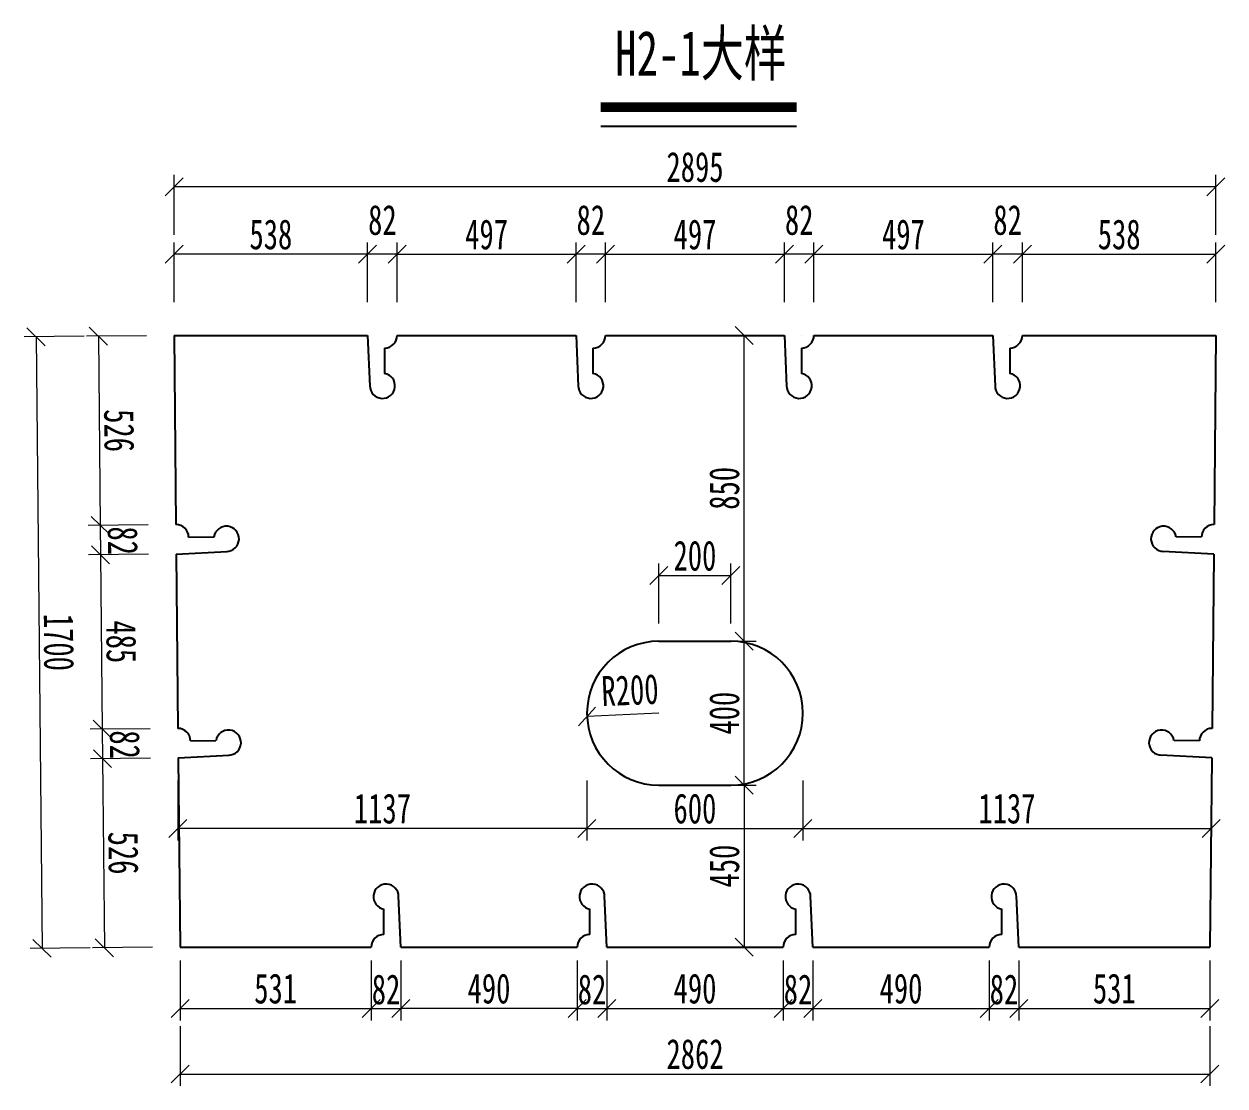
# Model space of a CAD drawing. Header units: millimetres. Extents: x -358959 to 47, y -122282 to 697692.
# Drawn here: x -203053 to -199716, y -23003 to -20052 of the extents above; entities that cross this region are included whole.
import ezdxf
from ezdxf.enums import TextEntityAlignment as Align

# ---------------------------------------------------------------- set-up
doc = ezdxf.new("R2010")
doc.units = ezdxf.units.MM
doc.header["$LTSCALE"] = 2
doc.header["$PDMODE"] = 34
doc.layers.get('Defpoints').update_dxf_attribs({"color": 8, "lineweight": 9})
for name, color, linetype, lineweight in [('标注', 4, 'Continuous', 13), ('标注线及字体', 2, 'Continuous', 15), ('钢板粗线', 1, 'Continuous', 25)]:
    doc.layers.add(name, color=color, linetype=linetype, lineweight=lineweight)
doc.styles.add('111', font='仿宋_GB2312.ttf', dxfattribs={"width": 0.7})
doc.dimstyles.new('200', dxfattribs={"dimscale": 0, "dimtxt": 2.5, "dimasz": 1.5, "dimexe": 1, "dimexo": 1, "dimgap": 0.4, "dimtad": 1, "dimdec": 0, "dimdsep": 46, "dimtxsty": '111', "dimblk": 'OBLIQUE', "dimcen": 0, "dimclrd": 256, "dimclre": 256, "dimclrt": 256, "dimadec": 4, "dimazin": 0, "dimtfac": 1, "dimtdec": 0, "dimtmove": 2, "dimatfit": 3, "dimfxl": 4, "dimfxlon": 1, "dimtolj": 1, "dimlwd": -1, "dimlwe": -1, "dimarcsym": 0})

# ---------------------------------------------------------------- blocks, each defined once
blk = doc.blocks.new('_Oblique')
at = {"color": 0, "linetype": 'ByBlock', "lineweight": -2}
blk.add_line((-0.5, -0.5), (0.5, 0.5), dxfattribs=at)
blk = doc.blocks.new('*D3967')
at = {"layer": 'Defpoints', "color": 0, "ltscale": 5, "transparency": 16777216}
for p in [(-202636.6, -20691.7), (-202636.6, -20917.1), (-202098.6, -20917.1)]:
    blk.add_point(p, dxfattribs=at)
at = {"layer": '标注', "ltscale": 5, "transparency": 16777216}
for p, q in [((-202636.6, -20825), (-202636.6, -20658.4)), ((-202098.6, -20825), (-202098.6, -20658.4)), ((-202098.6, -20691.7), (-202636.6, -20691.7))]:
    blk.add_line(p, q, dxfattribs=at)
at = {"layer": '标注', "ltscale": 5, "transparency": 16777216, "xscale": 50, "yscale": 50, "zscale": 50, "rotation": 180}
blk.add_blockref('_Oblique', (-202636.6, -20691.7), dxfattribs=at)
at = {"layer": '标注', "ltscale": 5, "transparency": 16777216, "xscale": 50, "yscale": 50, "zscale": 50}
blk.add_blockref('_Oblique', (-202098.6, -20691.7), dxfattribs=at)
at = {"layer": '标注', "ltscale": 5, "transparency": 16777216, "insert": (-202367.6, -20636.7), "char_height": 83.33, "attachment_point": 5, "style": '111'}
blk.add_mtext('\\A1;538', dxfattribs=at)
blk = doc.blocks.new('*D3968')
at = {"layer": 'Defpoints', "color": 0, "ltscale": 5, "transparency": 16777216}
for p in [(-201519.5, -20691.7), (-202016.6, -20917.1), (-201519.5, -20917.1)]:
    blk.add_point(p, dxfattribs=at)
at = {"layer": '标注', "ltscale": 5, "transparency": 16777216}
for p, q in [((-202016.6, -20825), (-202016.6, -20658.4)), ((-201519.5, -20825), (-201519.5, -20658.4)), ((-202016.6, -20691.7), (-201519.5, -20691.7))]:
    blk.add_line(p, q, dxfattribs=at)
at = {"layer": '标注', "ltscale": 5, "transparency": 16777216, "xscale": 50, "yscale": 50, "zscale": 50, "rotation": 180}
blk.add_blockref('_Oblique', (-202016.6, -20691.7), dxfattribs=at)
at = {"layer": '标注', "ltscale": 5, "transparency": 16777216, "xscale": 50, "yscale": 50, "zscale": 50}
blk.add_blockref('_Oblique', (-201519.5, -20691.7), dxfattribs=at)
at = {"layer": '标注', "ltscale": 5, "transparency": 16777216, "insert": (-201768.1, -20636.7), "char_height": 83.33, "attachment_point": 5, "style": '111'}
blk.add_mtext('\\A1;497', dxfattribs=at)
blk = doc.blocks.new('*D3969')
at = {"layer": 'Defpoints', "color": 0, "ltscale": 5, "transparency": 16777216}
for p in [(-200940.5, -20691.7), (-201437.5, -20917.1), (-200940.5, -20917.1)]:
    blk.add_point(p, dxfattribs=at)
at = {"layer": '标注', "ltscale": 5, "transparency": 16777216}
for p, q in [((-201437.5, -20825), (-201437.5, -20658.4)), ((-200940.5, -20825), (-200940.5, -20658.4)), ((-201437.5, -20691.7), (-200940.5, -20691.7))]:
    blk.add_line(p, q, dxfattribs=at)
at = {"layer": '标注', "ltscale": 5, "transparency": 16777216, "xscale": 50, "yscale": 50, "zscale": 50, "rotation": 180}
blk.add_blockref('_Oblique', (-201437.5, -20691.7), dxfattribs=at)
at = {"layer": '标注', "ltscale": 5, "transparency": 16777216, "xscale": 50, "yscale": 50, "zscale": 50}
blk.add_blockref('_Oblique', (-200940.5, -20691.7), dxfattribs=at)
at = {"layer": '标注', "ltscale": 5, "transparency": 16777216, "insert": (-201189, -20636.7), "char_height": 83.33, "attachment_point": 5, "style": '111'}
blk.add_mtext('\\A1;497', dxfattribs=at)
blk = doc.blocks.new('*D3970')
at = {"layer": 'Defpoints', "color": 0, "ltscale": 5, "transparency": 16777216}
for p in [(-200361.5, -20691.7), (-200858.5, -20917.1), (-200361.5, -20917.1)]:
    blk.add_point(p, dxfattribs=at)
at = {"layer": '标注', "ltscale": 5, "transparency": 16777216}
for p, q in [((-200858.5, -20825), (-200858.5, -20658.4)), ((-200361.5, -20825), (-200361.5, -20658.4)), ((-200858.5, -20691.7), (-200361.5, -20691.7))]:
    blk.add_line(p, q, dxfattribs=at)
at = {"layer": '标注', "ltscale": 5, "transparency": 16777216, "xscale": 50, "yscale": 50, "zscale": 50, "rotation": 180}
blk.add_blockref('_Oblique', (-200858.5, -20691.7), dxfattribs=at)
at = {"layer": '标注', "ltscale": 5, "transparency": 16777216, "xscale": 50, "yscale": 50, "zscale": 50}
blk.add_blockref('_Oblique', (-200361.5, -20691.7), dxfattribs=at)
at = {"layer": '标注', "ltscale": 5, "transparency": 16777216, "insert": (-200610, -20636.7), "char_height": 83.33, "attachment_point": 5, "style": '111'}
blk.add_mtext('\\A1;497', dxfattribs=at)
blk = doc.blocks.new('*D3971')
at = {"layer": 'Defpoints', "color": 0, "ltscale": 5, "transparency": 16777216}
for p in [(-199741.5, -20691.7), (-200279.5, -20917.1), (-199741.5, -20917.1)]:
    blk.add_point(p, dxfattribs=at)
at = {"layer": '标注', "ltscale": 5, "transparency": 16777216}
for p, q in [((-200279.5, -20825), (-200279.5, -20658.4)), ((-199741.5, -20825), (-199741.5, -20658.4)), ((-200279.5, -20691.7), (-199741.5, -20691.7))]:
    blk.add_line(p, q, dxfattribs=at)
at = {"layer": '标注', "ltscale": 5, "transparency": 16777216, "xscale": 50, "yscale": 50, "zscale": 50, "rotation": 180}
blk.add_blockref('_Oblique', (-200279.5, -20691.7), dxfattribs=at)
at = {"layer": '标注', "ltscale": 5, "transparency": 16777216, "xscale": 50, "yscale": 50, "zscale": 50}
blk.add_blockref('_Oblique', (-199741.5, -20691.7), dxfattribs=at)
at = {"layer": '标注', "ltscale": 5, "transparency": 16777216, "insert": (-200010.5, -20636.7), "char_height": 83.33, "attachment_point": 5, "style": '111'}
blk.add_mtext('\\A1;538', dxfattribs=at)
blk = doc.blocks.new('*D3972')
at = {"layer": 'Defpoints', "color": 0, "ltscale": 5, "transparency": 16777216}
for p in [(-200361.5, -20691.7), (-200361.5, -20917.1), (-200279.5, -20917.1)]:
    blk.add_point(p, dxfattribs=at)
at = {"layer": '标注', "ltscale": 5, "transparency": 16777216}
for p, q in [((-200361.5, -20825), (-200361.5, -20658.4)), ((-200279.5, -20825), (-200279.5, -20658.4)), ((-200279.5, -20691.7), (-200361.5, -20691.7))]:
    blk.add_line(p, q, dxfattribs=at)
at = {"layer": '标注', "ltscale": 5, "transparency": 16777216, "xscale": 50, "yscale": 50, "zscale": 50, "rotation": 180}
blk.add_blockref('_Oblique', (-200361.5, -20691.7), dxfattribs=at)
at = {"layer": '标注', "ltscale": 5, "transparency": 16777216, "xscale": 50, "yscale": 50, "zscale": 50}
blk.add_blockref('_Oblique', (-200279.5, -20691.7), dxfattribs=at)
at = {"layer": '标注', "ltscale": 5, "transparency": 16777216, "insert": (-200320.5, -20596.7), "char_height": 83.33, "attachment_point": 5, "style": '111'}
blk.add_mtext('\\A1;82', dxfattribs=at)
blk = doc.blocks.new('*D3973')
at = {"layer": 'Defpoints', "color": 0, "ltscale": 5, "transparency": 16777216}
for p in [(-202636.6, -20504.3), (-202636.6, -20917.1), (-199741.5, -20917.1)]:
    blk.add_point(p, dxfattribs=at)
at = {"layer": '标注', "ltscale": 5, "transparency": 16777216}
for p, q in [((-202636.6, -20637.6), (-202636.6, -20471)), ((-199741.5, -20637.6), (-199741.5, -20471)), ((-199741.5, -20504.3), (-202636.6, -20504.3))]:
    blk.add_line(p, q, dxfattribs=at)
at = {"layer": '标注', "ltscale": 5, "transparency": 16777216, "xscale": 50, "yscale": 50, "zscale": 50, "rotation": 180}
blk.add_blockref('_Oblique', (-202636.6, -20504.3), dxfattribs=at)
at = {"layer": '标注', "ltscale": 5, "transparency": 16777216, "xscale": 50, "yscale": 50, "zscale": 50}
blk.add_blockref('_Oblique', (-199741.5, -20504.3), dxfattribs=at)
at = {"layer": '标注', "ltscale": 5, "transparency": 16777216, "insert": (-201189, -20449.3), "char_height": 83.33, "attachment_point": 5, "style": '111'}
blk.add_mtext('\\A1;2895', dxfattribs=at)
blk = doc.blocks.new('*D3974')
at = {"layer": 'Defpoints', "color": 0, "ltscale": 5, "transparency": 16777216}
for p in [(-200940.5, -20691.7), (-200940.5, -20917.1), (-200858.5, -20917.1)]:
    blk.add_point(p, dxfattribs=at)
at = {"layer": '标注', "ltscale": 5, "transparency": 16777216}
for p, q in [((-200940.5, -20825), (-200940.5, -20658.4)), ((-200858.5, -20825), (-200858.5, -20658.4)), ((-200858.5, -20691.7), (-200940.5, -20691.7))]:
    blk.add_line(p, q, dxfattribs=at)
at = {"layer": '标注', "ltscale": 5, "transparency": 16777216, "xscale": 50, "yscale": 50, "zscale": 50, "rotation": 180}
blk.add_blockref('_Oblique', (-200940.5, -20691.7), dxfattribs=at)
at = {"layer": '标注', "ltscale": 5, "transparency": 16777216, "xscale": 50, "yscale": 50, "zscale": 50}
blk.add_blockref('_Oblique', (-200858.5, -20691.7), dxfattribs=at)
at = {"layer": '标注', "ltscale": 5, "transparency": 16777216, "insert": (-200899.5, -20596.7), "char_height": 83.33, "attachment_point": 5, "style": '111'}
blk.add_mtext('\\A1;82', dxfattribs=at)
blk = doc.blocks.new('*D3975')
at = {"layer": 'Defpoints', "color": 0, "ltscale": 5, "transparency": 16777216}
for p in [(-201519.5, -20691.7), (-201519.5, -20917.1), (-201437.5, -20917.1)]:
    blk.add_point(p, dxfattribs=at)
at = {"layer": '标注', "ltscale": 5, "transparency": 16777216}
for p, q in [((-201519.5, -20825), (-201519.5, -20658.4)), ((-201437.5, -20825), (-201437.5, -20658.4)), ((-201437.5, -20691.7), (-201519.5, -20691.7))]:
    blk.add_line(p, q, dxfattribs=at)
at = {"layer": '标注', "ltscale": 5, "transparency": 16777216, "xscale": 50, "yscale": 50, "zscale": 50, "rotation": 180}
blk.add_blockref('_Oblique', (-201519.5, -20691.7), dxfattribs=at)
at = {"layer": '标注', "ltscale": 5, "transparency": 16777216, "xscale": 50, "yscale": 50, "zscale": 50}
blk.add_blockref('_Oblique', (-201437.5, -20691.7), dxfattribs=at)
at = {"layer": '标注', "ltscale": 5, "transparency": 16777216, "insert": (-201478.5, -20596.7), "char_height": 83.33, "attachment_point": 5, "style": '111'}
blk.add_mtext('\\A1;82', dxfattribs=at)
blk = doc.blocks.new('*D3976')
at = {"layer": 'Defpoints', "color": 0, "ltscale": 5, "transparency": 16777216}
for p in [(-202098.6, -20691.7), (-202098.6, -20917.1), (-202016.6, -20917.1)]:
    blk.add_point(p, dxfattribs=at)
at = {"layer": '标注', "ltscale": 5, "transparency": 16777216}
for p, q in [((-202098.6, -20825), (-202098.6, -20658.4)), ((-202016.6, -20825), (-202016.6, -20658.4)), ((-202016.6, -20691.7), (-202098.6, -20691.7))]:
    blk.add_line(p, q, dxfattribs=at)
at = {"layer": '标注', "ltscale": 5, "transparency": 16777216, "xscale": 50, "yscale": 50, "zscale": 50, "rotation": 180}
blk.add_blockref('_Oblique', (-202098.6, -20691.7), dxfattribs=at)
at = {"layer": '标注', "ltscale": 5, "transparency": 16777216, "xscale": 50, "yscale": 50, "zscale": 50}
blk.add_blockref('_Oblique', (-202016.6, -20691.7), dxfattribs=at)
at = {"layer": '标注', "ltscale": 5, "transparency": 16777216, "insert": (-202057.6, -20596.7), "char_height": 83.33, "attachment_point": 5, "style": '111'}
blk.add_mtext('\\A1;82', dxfattribs=at)
blk = doc.blocks.new('*D3977')
at = {"layer": 'Defpoints', "color": 0, "ltscale": 5, "transparency": 16777216}
for p in [(-201489, -21976.1), (-201289.2, -21967.1)]:
    blk.add_point(p, dxfattribs=at)
at = {"layer": '标注', "ltscale": 5, "transparency": 16777216}
blk.add_line((-201289.2, -21967.1), (-201489, -21976.1), dxfattribs=at)
at = {"layer": '标注', "ltscale": 5, "transparency": 16777216, "xscale": 49.99999999999995, "yscale": 49.99999999999995, "zscale": 49.99999999999995, "rotation": 182.5726833926547}
blk.add_blockref('_Oblique', (-201489, -21976.1), dxfattribs=at)
at = {"layer": '标注', "ltscale": 5, "transparency": 16777216, "insert": (-201369.7, -21903.3), "char_height": 83.33, "attachment_point": 5, "rotation": 2.5727, "style": '111'}
blk.add_mtext('\\A1;R200', dxfattribs=at)
blk = doc.blocks.new('*D3978')
at = {"layer": 'Defpoints', "color": 0, "ltscale": 5, "transparency": 16777216}
for p in [(-201089.2, -21584.8), (-201289.2, -21767.1), (-201089.2, -21767.1)]:
    blk.add_point(p, dxfattribs=at)
at = {"layer": '标注', "ltscale": 5, "transparency": 16777216}
for p, q in [((-201289.2, -21718.2), (-201289.2, -21551.5)), ((-201089.2, -21718.2), (-201089.2, -21551.5)), ((-201289.2, -21584.8), (-201089.2, -21584.8))]:
    blk.add_line(p, q, dxfattribs=at)
at = {"layer": '标注', "ltscale": 5, "transparency": 16777216, "xscale": 50.00000000000042, "yscale": 50.00000000000042, "zscale": 50.00000000000042, "rotation": 180}
blk.add_blockref('_Oblique', (-201289.2, -21584.8), dxfattribs=at)
at = {"layer": '标注', "ltscale": 5, "transparency": 16777216, "xscale": 50.00000000000042, "yscale": 50.00000000000042, "zscale": 50.00000000000042}
blk.add_blockref('_Oblique', (-201089.2, -21584.8), dxfattribs=at)
at = {"layer": '标注', "ltscale": 5, "transparency": 16777216, "insert": (-201189.2, -21529.8), "char_height": 83.33, "attachment_point": 5, "style": '111'}
blk.add_mtext('\\A1;200', dxfattribs=at)
blk = doc.blocks.new('*D3979')
at = {"layer": 'Defpoints', "color": 0, "ltscale": 5, "transparency": 16777216}
for p in [(-201489.2, -21967.1), (-200889.2, -21967.1), (-200889.2, -22287.6)]:
    blk.add_point(p, dxfattribs=at)
at = {"layer": '标注', "ltscale": 5, "transparency": 16777216}
for p, q in [((-201489.2, -22154.3), (-201489.2, -22321)), ((-200889.2, -22154.3), (-200889.2, -22321)), ((-201489.2, -22287.6), (-200889.2, -22287.6))]:
    blk.add_line(p, q, dxfattribs=at)
at = {"layer": '标注', "ltscale": 5, "transparency": 16777216, "xscale": 50.00000000000042, "yscale": 50.00000000000042, "zscale": 50.00000000000042, "rotation": 180}
blk.add_blockref('_Oblique', (-201489.2, -22287.6), dxfattribs=at)
at = {"layer": '标注', "ltscale": 5, "transparency": 16777216, "xscale": 50.00000000000042, "yscale": 50.00000000000042, "zscale": 50.00000000000042}
blk.add_blockref('_Oblique', (-200889.2, -22287.6), dxfattribs=at)
at = {"layer": '标注', "ltscale": 5, "transparency": 16777216, "insert": (-201189.2, -22232.6), "char_height": 83.33, "attachment_point": 5, "style": '111'}
blk.add_mtext('\\A1;600', dxfattribs=at)
blk = doc.blocks.new('*D3980')
at = {"layer": 'Defpoints', "color": 0, "ltscale": 5, "transparency": 16777216}
for p in [(-202625.7, -21967.1), (-201489.2, -21967.1), (-202625.7, -22287.6)]:
    blk.add_point(p, dxfattribs=at)
at = {"layer": '标注', "ltscale": 5, "transparency": 16777216}
for p, q in [((-202625.7, -22154.3), (-202625.7, -22321)), ((-201489.2, -22154.3), (-201489.2, -22321)), ((-201489.2, -22287.6), (-202625.7, -22287.6))]:
    blk.add_line(p, q, dxfattribs=at)
at = {"layer": '标注', "ltscale": 5, "transparency": 16777216, "xscale": 50.00000000000042, "yscale": 50.00000000000042, "zscale": 50.00000000000042, "rotation": 180}
blk.add_blockref('_Oblique', (-202625.7, -22287.6), dxfattribs=at)
at = {"layer": '标注', "ltscale": 5, "transparency": 16777216, "xscale": 50.00000000000042, "yscale": 50.00000000000042, "zscale": 50.00000000000042}
blk.add_blockref('_Oblique', (-201489.2, -22287.6), dxfattribs=at)
at = {"layer": '标注', "ltscale": 5, "transparency": 16777216, "insert": (-202057.5, -22232.6), "char_height": 83.33, "attachment_point": 5, "style": '111'}
blk.add_mtext('\\A1;1137', dxfattribs=at)
blk = doc.blocks.new('*D3981')
at = {"layer": 'Defpoints', "color": 0, "ltscale": 5, "transparency": 16777216}
for p in [(-200889.2, -21967.1), (-199755.3, -21967.1), (-199755.3, -22287.6)]:
    blk.add_point(p, dxfattribs=at)
at = {"layer": '标注', "ltscale": 5, "transparency": 16777216}
for p, q in [((-200889.2, -22154.3), (-200889.2, -22321)), ((-199755.3, -22154.3), (-199755.3, -22321)), ((-200889.2, -22287.6), (-199755.3, -22287.6))]:
    blk.add_line(p, q, dxfattribs=at)
at = {"layer": '标注', "ltscale": 5, "transparency": 16777216, "xscale": 50.00000000000042, "yscale": 50.00000000000042, "zscale": 50.00000000000042, "rotation": 180}
blk.add_blockref('_Oblique', (-200889.2, -22287.6), dxfattribs=at)
at = {"layer": '标注', "ltscale": 5, "transparency": 16777216, "xscale": 50.00000000000042, "yscale": 50.00000000000042, "zscale": 50.00000000000042}
blk.add_blockref('_Oblique', (-199755.3, -22287.6), dxfattribs=at)
at = {"layer": '标注', "ltscale": 5, "transparency": 16777216, "insert": (-200322.3, -22232.6), "char_height": 83.33, "attachment_point": 5, "style": '111'}
blk.add_mtext('\\A1;1137', dxfattribs=at)
blk = doc.blocks.new('*D3982')
at = {"layer": 'Defpoints', "color": 0, "ltscale": 5, "transparency": 16777216}
for p in [(-201289.2, -22167.1), (-201289.2, -22617.1), (-201052.4, -22617.1)]:
    blk.add_point(p, dxfattribs=at)
at = {"layer": '标注', "ltscale": 5, "transparency": 16777216}
for p, q in [((-201185.8, -22167.1), (-201019.1, -22167.1)), ((-201052.4, -22167.1), (-201052.4, -22617.1)), ((-201185.8, -22617.1), (-201019.1, -22617.1))]:
    blk.add_line(p, q, dxfattribs=at)
at = {"layer": '标注', "ltscale": 5, "transparency": 16777216, "xscale": 50.00000000000042, "yscale": 50.00000000000042, "zscale": 50.00000000000042}
for p, rotation in [((-201052.4, -22167.1), 90), ((-201052.4, -22617.1), 270)]:
    blk.add_blockref('_Oblique', p, dxfattribs=dict(at, rotation=rotation))
at = {"layer": '标注', "ltscale": 5, "transparency": 16777216, "insert": (-201107.4, -22392.1), "char_height": 83.33, "attachment_point": 5, "rotation": 90, "style": '111'}
blk.add_mtext('\\A1;450', dxfattribs=at)
blk = doc.blocks.new('*D3983')
at = {"layer": 'Defpoints', "color": 0, "ltscale": 5, "transparency": 16777216}
for p in [(-201254.4, -21767.1), (-201052.4, -21767.1), (-201254.4, -22167.1)]:
    blk.add_point(p, dxfattribs=at)
at = {"layer": '标注', "ltscale": 5, "transparency": 16777216}
for p, q in [((-201185.8, -21767.1), (-201019.1, -21767.1)), ((-201052.4, -22167.1), (-201052.4, -21767.1)), ((-201185.8, -22167.1), (-201019.1, -22167.1))]:
    blk.add_line(p, q, dxfattribs=at)
at = {"layer": '标注', "ltscale": 5, "transparency": 16777216, "xscale": 50.00000000000042, "yscale": 50.00000000000042, "zscale": 50.00000000000042}
for p, rotation in [((-201052.4, -21767.1), 90), ((-201052.4, -22167.1), 270)]:
    blk.add_blockref('_Oblique', p, dxfattribs=dict(at, rotation=rotation))
at = {"layer": '标注', "ltscale": 5, "transparency": 16777216, "insert": (-201107.4, -21967.1), "char_height": 83.33, "attachment_point": 5, "rotation": 90, "style": '111'}
blk.add_mtext('\\A1;400', dxfattribs=at)
blk = doc.blocks.new('*D3984')
at = {"layer": 'Defpoints', "color": 0, "ltscale": 5, "transparency": 16777216}
for p in [(-201254.4, -20917.1), (-201052.4, -20917.1), (-201254.4, -21767.1)]:
    blk.add_point(p, dxfattribs=at)
at = {"layer": '标注', "ltscale": 5, "transparency": 16777216}
for p, q in [((-201185.8, -20917.1), (-201019.1, -20917.1)), ((-201052.4, -21767.1), (-201052.4, -20917.1)), ((-201185.8, -21767.1), (-201019.1, -21767.1))]:
    blk.add_line(p, q, dxfattribs=at)
at = {"layer": '标注', "ltscale": 5, "transparency": 16777216, "xscale": 50.00000000000042, "yscale": 50.00000000000042, "zscale": 50.00000000000042}
for p, rotation in [((-201052.4, -20917.1), 90), ((-201052.4, -21767.1), 270)]:
    blk.add_blockref('_Oblique', p, dxfattribs=dict(at, rotation=rotation))
at = {"layer": '标注', "ltscale": 5, "transparency": 16777216, "insert": (-201107.4, -21342.1), "char_height": 83.33, "attachment_point": 5, "rotation": 90, "style": '111'}
blk.add_mtext('\\A1;850', dxfattribs=at)
blk = doc.blocks.new('*D3985')
at = {"layer": 'Defpoints', "color": 0, "ltscale": 5, "transparency": 16777216}
for p in [(-202619.8, -22617.1), (-202088.5, -22617.1), (-202088.5, -22787.9)]:
    blk.add_point(p, dxfattribs=at)
at = {"layer": '标注', "ltscale": 5, "transparency": 16777216}
for p, q in [((-202619.8, -22654.6), (-202619.8, -22821.2)), ((-202088.5, -22654.6), (-202088.5, -22821.2)), ((-202619.8, -22787.9), (-202088.5, -22787.9))]:
    blk.add_line(p, q, dxfattribs=at)
at = {"layer": '标注', "ltscale": 5, "transparency": 16777216, "xscale": 50, "yscale": 50, "zscale": 50, "rotation": 180}
blk.add_blockref('_Oblique', (-202619.8, -22787.9), dxfattribs=at)
at = {"layer": '标注', "ltscale": 5, "transparency": 16777216, "xscale": 50, "yscale": 50, "zscale": 50}
blk.add_blockref('_Oblique', (-202088.5, -22787.9), dxfattribs=at)
at = {"layer": '标注', "ltscale": 5, "transparency": 16777216, "insert": (-202354.2, -22732.9), "char_height": 83.33, "attachment_point": 5, "style": '111'}
blk.add_mtext('\\A1;531', dxfattribs=at)
blk = doc.blocks.new('*D3986')
at = {"layer": 'Defpoints', "color": 0, "ltscale": 5, "transparency": 16777216}
for p in [(-202006.5, -22617.1), (-201516.2, -22617.1), (-202006.5, -22787.9)]:
    blk.add_point(p, dxfattribs=at)
at = {"layer": '标注', "ltscale": 5, "transparency": 16777216}
for p, q in [((-202006.5, -22654.6), (-202006.5, -22821.2)), ((-201516.2, -22654.6), (-201516.2, -22821.2)), ((-201516.2, -22787.9), (-202006.5, -22787.9))]:
    blk.add_line(p, q, dxfattribs=at)
at = {"layer": '标注', "ltscale": 5, "transparency": 16777216, "xscale": 50, "yscale": 50, "zscale": 50, "rotation": 180}
blk.add_blockref('_Oblique', (-202006.5, -22787.9), dxfattribs=at)
at = {"layer": '标注', "ltscale": 5, "transparency": 16777216, "xscale": 50, "yscale": 50, "zscale": 50}
blk.add_blockref('_Oblique', (-201516.2, -22787.9), dxfattribs=at)
at = {"layer": '标注', "ltscale": 5, "transparency": 16777216, "insert": (-201761.4, -22732.9), "char_height": 83.33, "attachment_point": 5, "style": '111'}
blk.add_mtext('\\A1;490', dxfattribs=at)
blk = doc.blocks.new('*D3987')
at = {"layer": 'Defpoints', "color": 0, "ltscale": 5, "transparency": 16777216}
for p in [(-201434.2, -22617.1), (-200943.9, -22617.1), (-200943.9, -22787.9)]:
    blk.add_point(p, dxfattribs=at)
at = {"layer": '标注', "ltscale": 5, "transparency": 16777216}
for p, q in [((-201434.2, -22654.6), (-201434.2, -22821.2)), ((-200943.9, -22654.6), (-200943.9, -22821.2)), ((-201434.2, -22787.9), (-200943.9, -22787.9))]:
    blk.add_line(p, q, dxfattribs=at)
at = {"layer": '标注', "ltscale": 5, "transparency": 16777216, "xscale": 50, "yscale": 50, "zscale": 50, "rotation": 180}
blk.add_blockref('_Oblique', (-201434.2, -22787.9), dxfattribs=at)
at = {"layer": '标注', "ltscale": 5, "transparency": 16777216, "xscale": 50, "yscale": 50, "zscale": 50}
blk.add_blockref('_Oblique', (-200943.9, -22787.9), dxfattribs=at)
at = {"layer": '标注', "ltscale": 5, "transparency": 16777216, "insert": (-201189, -22732.9), "char_height": 83.33, "attachment_point": 5, "style": '111'}
blk.add_mtext('\\A1;490', dxfattribs=at)
blk = doc.blocks.new('*D3988')
at = {"layer": 'Defpoints', "color": 0, "ltscale": 5, "transparency": 16777216}
for p in [(-200861.9, -22617.1), (-200371.6, -22617.1), (-200371.6, -22787.9)]:
    blk.add_point(p, dxfattribs=at)
at = {"layer": '标注', "ltscale": 5, "transparency": 16777216}
for p, q in [((-200861.9, -22654.6), (-200861.9, -22821.2)), ((-200371.6, -22654.6), (-200371.6, -22821.2)), ((-200861.9, -22787.9), (-200371.6, -22787.9))]:
    blk.add_line(p, q, dxfattribs=at)
at = {"layer": '标注', "ltscale": 5, "transparency": 16777216, "xscale": 50, "yscale": 50, "zscale": 50, "rotation": 180}
blk.add_blockref('_Oblique', (-200861.9, -22787.9), dxfattribs=at)
at = {"layer": '标注', "ltscale": 5, "transparency": 16777216, "xscale": 50, "yscale": 50, "zscale": 50}
blk.add_blockref('_Oblique', (-200371.6, -22787.9), dxfattribs=at)
at = {"layer": '标注', "ltscale": 5, "transparency": 16777216, "insert": (-200616.7, -22732.9), "char_height": 83.33, "attachment_point": 5, "style": '111'}
blk.add_mtext('\\A1;490', dxfattribs=at)
blk = doc.blocks.new('*D3989')
at = {"layer": 'Defpoints', "color": 0, "ltscale": 5, "transparency": 16777216}
for p in [(-200289.6, -22617.1), (-199758.3, -22617.1), (-199758.3, -22787.9)]:
    blk.add_point(p, dxfattribs=at)
at = {"layer": '标注', "ltscale": 5, "transparency": 16777216}
for p, q in [((-200289.6, -22654.6), (-200289.6, -22821.2)), ((-199758.3, -22654.6), (-199758.3, -22821.2)), ((-200289.6, -22787.9), (-199758.3, -22787.9))]:
    blk.add_line(p, q, dxfattribs=at)
at = {"layer": '标注', "ltscale": 5, "transparency": 16777216, "xscale": 50, "yscale": 50, "zscale": 50, "rotation": 180}
blk.add_blockref('_Oblique', (-200289.6, -22787.9), dxfattribs=at)
at = {"layer": '标注', "ltscale": 5, "transparency": 16777216, "xscale": 50, "yscale": 50, "zscale": 50}
blk.add_blockref('_Oblique', (-199758.3, -22787.9), dxfattribs=at)
at = {"layer": '标注', "ltscale": 5, "transparency": 16777216, "insert": (-200023.9, -22732.9), "char_height": 83.33, "attachment_point": 5, "style": '111'}
blk.add_mtext('\\A1;531', dxfattribs=at)
blk = doc.blocks.new('*D3990')
at = {"layer": 'Defpoints', "color": 0, "ltscale": 5, "transparency": 16777216}
for p in [(-200371.6, -22617.1), (-200289.6, -22617.1), (-200289.6, -22787.9)]:
    blk.add_point(p, dxfattribs=at)
at = {"layer": '标注', "ltscale": 5, "transparency": 16777216}
for p, q in [((-200371.6, -22654.6), (-200371.6, -22821.2)), ((-200289.6, -22654.6), (-200289.6, -22821.2)), ((-200371.6, -22787.9), (-200289.6, -22787.9))]:
    blk.add_line(p, q, dxfattribs=at)
at = {"layer": '标注', "ltscale": 5, "transparency": 16777216, "xscale": 50, "yscale": 50, "zscale": 50, "rotation": 180}
blk.add_blockref('_Oblique', (-200371.6, -22787.9), dxfattribs=at)
at = {"layer": '标注', "ltscale": 5, "transparency": 16777216, "xscale": 50, "yscale": 50, "zscale": 50}
blk.add_blockref('_Oblique', (-200289.6, -22787.9), dxfattribs=at)
at = {"layer": '标注', "ltscale": 5, "transparency": 16777216, "insert": (-200330.6, -22735.3), "char_height": 83.33, "attachment_point": 5, "style": '111'}
blk.add_mtext('\\A1;82', dxfattribs=at)
blk = doc.blocks.new('*D3991')
at = {"layer": 'Defpoints', "color": 0, "ltscale": 5, "transparency": 16777216}
for p in [(-200943.9, -22617.1), (-200861.9, -22617.1), (-200861.9, -22787.9)]:
    blk.add_point(p, dxfattribs=at)
at = {"layer": '标注', "ltscale": 5, "transparency": 16777216}
for p, q in [((-200943.9, -22654.6), (-200943.9, -22821.2)), ((-200861.9, -22654.6), (-200861.9, -22821.2)), ((-200943.9, -22787.9), (-200861.9, -22787.9))]:
    blk.add_line(p, q, dxfattribs=at)
at = {"layer": '标注', "ltscale": 5, "transparency": 16777216, "xscale": 50, "yscale": 50, "zscale": 50, "rotation": 180}
blk.add_blockref('_Oblique', (-200943.9, -22787.9), dxfattribs=at)
at = {"layer": '标注', "ltscale": 5, "transparency": 16777216, "xscale": 50, "yscale": 50, "zscale": 50}
blk.add_blockref('_Oblique', (-200861.9, -22787.9), dxfattribs=at)
at = {"layer": '标注', "ltscale": 5, "transparency": 16777216, "insert": (-200902.9, -22735.3), "char_height": 83.33, "attachment_point": 5, "style": '111'}
blk.add_mtext('\\A1;82', dxfattribs=at)
blk = doc.blocks.new('*D3992')
at = {"layer": 'Defpoints', "color": 0, "ltscale": 5, "transparency": 16777216}
for p in [(-201516.2, -22617.1), (-201434.2, -22617.1), (-201434.2, -22787.9)]:
    blk.add_point(p, dxfattribs=at)
at = {"layer": '标注', "ltscale": 5, "transparency": 16777216}
for p, q in [((-201516.2, -22654.6), (-201516.2, -22821.2)), ((-201434.2, -22654.6), (-201434.2, -22821.2)), ((-201516.2, -22787.9), (-201434.2, -22787.9))]:
    blk.add_line(p, q, dxfattribs=at)
at = {"layer": '标注', "ltscale": 5, "transparency": 16777216, "xscale": 50, "yscale": 50, "zscale": 50, "rotation": 180}
blk.add_blockref('_Oblique', (-201516.2, -22787.9), dxfattribs=at)
at = {"layer": '标注', "ltscale": 5, "transparency": 16777216, "xscale": 50, "yscale": 50, "zscale": 50}
blk.add_blockref('_Oblique', (-201434.2, -22787.9), dxfattribs=at)
at = {"layer": '标注', "ltscale": 5, "transparency": 16777216, "insert": (-201475.2, -22735.3), "char_height": 83.33, "attachment_point": 5, "style": '111'}
blk.add_mtext('\\A1;82', dxfattribs=at)
blk = doc.blocks.new('*D3993')
at = {"layer": 'Defpoints', "color": 0, "ltscale": 5, "transparency": 16777216}
for p in [(-202088.5, -22617.1), (-202006.5, -22617.1), (-202006.5, -22787.9)]:
    blk.add_point(p, dxfattribs=at)
at = {"layer": '标注', "ltscale": 5, "transparency": 16777216}
for p, q in [((-202088.5, -22654.6), (-202088.5, -22821.2)), ((-202006.5, -22654.6), (-202006.5, -22821.2)), ((-202088.5, -22787.9), (-202006.5, -22787.9))]:
    blk.add_line(p, q, dxfattribs=at)
at = {"layer": '标注', "ltscale": 5, "transparency": 16777216, "xscale": 50, "yscale": 50, "zscale": 50, "rotation": 180}
blk.add_blockref('_Oblique', (-202088.5, -22787.9), dxfattribs=at)
at = {"layer": '标注', "ltscale": 5, "transparency": 16777216, "xscale": 50, "yscale": 50, "zscale": 50}
blk.add_blockref('_Oblique', (-202006.5, -22787.9), dxfattribs=at)
at = {"layer": '标注', "ltscale": 5, "transparency": 16777216, "insert": (-202047.5, -22735.3), "char_height": 83.33, "attachment_point": 5, "style": '111'}
blk.add_mtext('\\A1;82', dxfattribs=at)
blk = doc.blocks.new('*D3994')
at = {"layer": 'Defpoints', "color": 0, "ltscale": 5, "transparency": 16777216}
for p in [(-202619.8, -22617.1), (-199758.3, -22617.1), (-199758.3, -22970)]:
    blk.add_point(p, dxfattribs=at)
at = {"layer": '标注', "ltscale": 5, "transparency": 16777216}
for p, q in [((-202619.8, -22836.7), (-202619.8, -23003.3)), ((-199758.3, -22836.7), (-199758.3, -23003.3)), ((-202619.8, -22970), (-199758.3, -22970))]:
    blk.add_line(p, q, dxfattribs=at)
at = {"layer": '标注', "ltscale": 5, "transparency": 16777216, "xscale": 50, "yscale": 50, "zscale": 50, "rotation": 180}
blk.add_blockref('_Oblique', (-202619.8, -22970), dxfattribs=at)
at = {"layer": '标注', "ltscale": 5, "transparency": 16777216, "xscale": 50, "yscale": 50, "zscale": 50}
blk.add_blockref('_Oblique', (-199758.3, -22970), dxfattribs=at)
at = {"layer": '标注', "ltscale": 5, "transparency": 16777216, "insert": (-201189, -22915), "char_height": 83.33, "attachment_point": 5, "style": '111'}
blk.add_mtext('\\A1;2862', dxfattribs=at)
blk = doc.blocks.new('*D3997')
at = {"layer": 'Defpoints', "color": 0, "ltscale": 5, "transparency": 16777216}
for p in [(-202636.6, -20917.1), (-202841.5, -21444.8), (-202631.4, -21442.8)]:
    blk.add_point(p, dxfattribs=at)
at = {"layer": '标注', "ltscale": 5, "transparency": 16777216}
for p, q in [((-202713.4, -20917.9), (-202880, -20919.5)), ((-202846.7, -20919.2), (-202841.5, -21444.8)), ((-202708.2, -21443.5), (-202874.9, -21445.2))]:
    blk.add_line(p, q, dxfattribs=at)
at = {"layer": '标注', "ltscale": 5, "transparency": 16777216, "xscale": 50, "yscale": 50, "zscale": 50}
for p, rotation in [((-202846.7, -20919.2), 90.56476811388715), ((-202841.5, -21444.8), 270.5647681138872)]:
    blk.add_blockref('_Oblique', p, dxfattribs=dict(at, rotation=rotation))
at = {"layer": '标注', "ltscale": 5, "transparency": 16777216, "insert": (-202789.1, -21181.5), "char_height": 83.33, "attachment_point": 5, "rotation": 270.5648, "style": '111'}
blk.add_mtext('\\A1;526', dxfattribs=at)
blk = doc.blocks.new('*D3998')
at = {"layer": 'Defpoints', "color": 0, "ltscale": 5, "transparency": 16777216}
for p in [(-202630.6, -21524.8), (-202835.9, -22011.5), (-202625.8, -22009.4)]:
    blk.add_point(p, dxfattribs=at)
at = {"layer": '标注', "ltscale": 5, "transparency": 16777216}
for p, q in [((-202707.4, -21525.5), (-202874.1, -21527.2)), ((-202840.7, -21526.8), (-202835.9, -22011.5)), ((-202702.6, -22010.2), (-202869.3, -22011.8))]:
    blk.add_line(p, q, dxfattribs=at)
at = {"layer": '标注', "ltscale": 5, "transparency": 16777216, "xscale": 50, "yscale": 50, "zscale": 50}
for p, rotation in [((-202840.7, -21526.8), 90.56476811388363), ((-202835.9, -22011.5), 270.5647681138836)]:
    blk.add_blockref('_Oblique', p, dxfattribs=dict(at, rotation=rotation))
at = {"layer": '标注', "ltscale": 5, "transparency": 16777216, "insert": (-202783.3, -21768.6), "char_height": 83.33, "attachment_point": 5, "rotation": 270.5648, "style": '111'}
blk.add_mtext('\\A1;485', dxfattribs=at)
blk = doc.blocks.new('*D3999')
at = {"layer": 'Defpoints', "color": 0, "ltscale": 5, "transparency": 16777216}
for p in [(-202625, -22091.4), (-202830, -22619.2), (-202619.8, -22617.1)]:
    blk.add_point(p, dxfattribs=at)
at = {"layer": '标注', "ltscale": 5, "transparency": 16777216}
for p, q in [((-202701.8, -22092.2), (-202868.5, -22093.8)), ((-202835.1, -22093.5), (-202830, -22619.2)), ((-202696.6, -22617.9), (-202863.3, -22619.5))]:
    blk.add_line(p, q, dxfattribs=at)
at = {"layer": '标注', "ltscale": 5, "transparency": 16777216, "xscale": 50, "yscale": 50, "zscale": 50}
for p, rotation in [((-202835.1, -22093.5), 90.564768113884), ((-202830, -22619.2), 270.564768113884)]:
    blk.add_blockref('_Oblique', p, dxfattribs=dict(at, rotation=rotation))
at = {"layer": '标注', "ltscale": 5, "transparency": 16777216, "insert": (-202777.5, -22355.8), "char_height": 83.33, "attachment_point": 5, "rotation": 270.5648, "style": '111'}
blk.add_mtext('\\A1;526', dxfattribs=at)
blk = doc.blocks.new('*D4000')
at = {"layer": 'Defpoints', "color": 0, "ltscale": 5, "transparency": 16777216}
for p in [(-202625.8, -22009.4), (-202835.1, -22093.5), (-202625, -22091.4)]:
    blk.add_point(p, dxfattribs=at)
at = {"layer": '标注', "ltscale": 5, "transparency": 16777216}
for p, q in [((-202702.6, -22010.2), (-202869.3, -22011.8)), ((-202835.9, -22011.5), (-202835.1, -22093.5)), ((-202701.8, -22092.2), (-202868.5, -22093.8))]:
    blk.add_line(p, q, dxfattribs=at)
at = {"layer": '标注', "ltscale": 5, "transparency": 16777216, "xscale": 50, "yscale": 50, "zscale": 50}
for p, rotation in [((-202835.9, -22011.5), 90.56476811413224), ((-202835.1, -22093.5), 270.5647681141322)]:
    blk.add_blockref('_Oblique', p, dxfattribs=dict(at, rotation=rotation))
at = {"layer": '标注', "ltscale": 5, "transparency": 16777216, "insert": (-202773.4, -22054.3), "char_height": 83.33, "attachment_point": 5, "rotation": 270.5648, "style": '111'}
blk.add_mtext('\\A1;82', dxfattribs=at)
blk = doc.blocks.new('*D4001')
at = {"layer": 'Defpoints', "color": 0, "ltscale": 5, "transparency": 16777216}
for p in [(-202631.4, -21442.8), (-202840.7, -21526.8), (-202630.6, -21524.8)]:
    blk.add_point(p, dxfattribs=at)
at = {"layer": '标注', "ltscale": 5, "transparency": 16777216}
for p, q in [((-202708.2, -21443.5), (-202874.9, -21445.2)), ((-202841.5, -21444.8), (-202840.7, -21526.8)), ((-202707.4, -21525.5), (-202874.1, -21527.2))]:
    blk.add_line(p, q, dxfattribs=at)
at = {"layer": '标注', "ltscale": 5, "transparency": 16777216, "xscale": 50, "yscale": 50, "zscale": 50}
for p, rotation in [((-202841.5, -21444.8), 90.56476811413224), ((-202840.7, -21526.8), 270.5647681141322)]:
    blk.add_blockref('_Oblique', p, dxfattribs=dict(at, rotation=rotation))
at = {"layer": '标注', "ltscale": 5, "transparency": 16777216, "insert": (-202779, -21487.6), "char_height": 83.33, "attachment_point": 5, "rotation": 270.5648, "style": '111'}
blk.add_mtext('\\A1;82', dxfattribs=at)
blk = doc.blocks.new('*D4002')
at = {"layer": 'Defpoints', "color": 0, "ltscale": 5, "transparency": 16777216}
for p in [(-202636.6, -20917.1), (-203003.3, -22620.9), (-202619.8, -22617.1)]:
    blk.add_point(p, dxfattribs=at)
at = {"layer": '标注', "ltscale": 5, "transparency": 16777216}
for p, q in [((-202886.7, -20919.6), (-203053.4, -20921.2)), ((-203020, -20920.9), (-203003.3, -22620.9)), ((-202870, -22619.6), (-203036.6, -22621.2))]:
    blk.add_line(p, q, dxfattribs=at)
at = {"layer": '标注', "ltscale": 5, "transparency": 16777216, "xscale": 50, "yscale": 50, "zscale": 50}
for p, rotation in [((-203020, -20920.9), 90.56476811388532), ((-203003.3, -22620.9), 270.5647681138853)]:
    blk.add_blockref('_Oblique', p, dxfattribs=dict(at, rotation=rotation))
at = {"layer": '标注', "ltscale": 5, "transparency": 16777216, "insert": (-202956.7, -21770.3), "char_height": 83.33, "attachment_point": 5, "rotation": 270.5648, "style": '111'}
blk.add_mtext('\\A1;1700', dxfattribs=at)

msp = doc.modelspace()

# ---------------------------------------------------------------- linework, layer by layer
at = {"color": 4}
msp.add_line((-201450.8, -20335.6), (-200907, -20335.6), dxfattribs=at)
at = {"color": 6, "const_width": 26.7}
msp.add_lwpolyline([(-201450.8, -20282.3), (-200907, -20282.3)], dxfattribs=at)
at = {"layer": '钢板粗线'}
for p, q in [((-202636.6, -20917.1), (-202631.4, -21442.8)), ((-202636.6, -20917.1), (-202098.6, -20917.1)), ((-202098.6, -20917.1), (-202092.5, -21058.6)), ((-202016.6, -20917.1), (-201519.5, -20917.1)), ((-201519.5, -20917.1), (-201513.5, -21058.6)), ((-201437.5, -20917.1), (-200940.5, -20917.1)), ((-200940.5, -20917.1), (-200934.5, -21058.6)), ((-200893.5, -20917.1), (-200893.5, -20917.1)), ((-200858.5, -20917.1), (-200361.5, -20917.1)), ((-200361.5, -20917.1), (-200355.5, -21058.6)), ((-200314.5, -20917.1), (-200314.5, -20917.1)), ((-200279.5, -20917.1), (-199741.5, -20917.1)), ((-199741.5, -20917.1), (-199746.7, -21442.7)), ((-202051.6, -20952.1), (-202051.6, -21022.6)), ((-201472.5, -20952.1), (-201472.5, -21022.6)), ((-200893.5, -20952.1), (-200893.5, -21022.6)), ((-200314.5, -20952.1), (-200314.5, -21022.6)), ((-202596.1, -21477.4), (-202525.5, -21476.7)), ((-199782, -21477.4), (-199852.5, -21476.7)), ((-202630.6, -21524.8), (-202489.2, -21517.3)), ((-199747.5, -21524.7), (-199888.9, -21517.3)), ((-202630.6, -21524.8), (-202625.8, -22009.4)), ((-199747.5, -21524.7), (-199752.3, -22009.4)), ((-201289.2, -21767.1), (-201089.2, -21767.1)), ((-202590.5, -22044.1), (-202520, -22043.4)), ((-199787.6, -22044.1), (-199858.1, -22043.4)), ((-202625, -22091.4), (-202483.6, -22084)), ((-199753.1, -22091.4), (-199894.5, -22084)), ((-202625, -22091.4), (-202619.8, -22617.1)), ((-199753.1, -22091.4), (-199758.3, -22617.1)), ((-201289.2, -22167.1), (-201089.2, -22167.1)), ((-202006.5, -22617.1), (-202012.5, -22475.6)), ((-201434.2, -22617.1), (-201440.2, -22475.6)), ((-200861.9, -22617.1), (-200867.9, -22475.6)), ((-200289.6, -22617.1), (-200295.6, -22475.6)), ((-202053.5, -22582.1), (-202053.5, -22511.6)), ((-201481.2, -22582.1), (-201481.2, -22511.6)), ((-200908.9, -22582.1), (-200908.9, -22511.6)), ((-200336.6, -22582.1), (-200336.6, -22511.6)), ((-202619.8, -22617.1), (-202088.5, -22617.1)), ((-202006.5, -22617.1), (-201516.2, -22617.1)), ((-201434.2, -22617.1), (-200943.9, -22617.1)), ((-200861.9, -22617.1), (-200371.6, -22617.1)), ((-200289.6, -22617.1), (-199758.3, -22617.1))]:
    msp.add_line(p, q, dxfattribs=at)
for centre, radius, start, end in [((-202051.6, -20917.1), 35, 270, 0), ((-201472.5, -20917.1), 35, 270, 0), ((-200893.5, -20917.1), 35, 270, 0), ((-200314.5, -20917.1), 35, 270, 0), ((-202057.6, -21057.1), 35, 180, 80.1291), ((-201478.5, -21057.1), 35, 180, 80.1291), ((-200899.5, -21057.1), 35, 180, 80.1291), ((-200320.5, -21057.1), 35, 180, 80.1291), ((-202631, -21477.8), 35, 0.5648, 90.5648), ((-202491, -21482.4), 35, 270.5648, 170.6939), ((-199887.1, -21482.4), 35, 9.3061, 269.4352), ((-199747, -21477.7), 35, 89.4352, 179.4352), ((-201289.2, -21967.1), 200, 90, 270), ((-201089.2, -21967.1), 200, 270, 90), ((-202625.5, -22044.4), 35, 0.5648, 90.5648), ((-202485.4, -22049), 35, 270.5648, 170.6939), ((-199892.7, -22049), 35, 9.3061, 269.4352), ((-199752.6, -22044.4), 35, 89.4352, 179.4352), ((-202047.5, -22477.1), 35, 0, 260.1291), ((-201475.2, -22477.1), 35, 0, 260.1291), ((-200902.9, -22477.1), 35, 0, 260.1291), ((-200330.6, -22477.1), 35, 0, 260.1291), ((-202053.5, -22617.1), 35, 90, 180), ((-201481.2, -22617.1), 35, 90, 180), ((-200908.9, -22617.1), 35, 90, 180), ((-200336.6, -22617.1), 35, 90, 180)]:
    msp.add_arc(centre, radius, start, end, dxfattribs=at)

# ---------------------------------------------------------------- texts
at = {"layer": '标注线及字体', "color": 0, "style": '111', "width": 0.7}
msp.add_text('H2-1大样', height=125, dxfattribs=at).set_placement((-201172.5, -20130.1), align=Align.MIDDLE)

# ---------------------------------------------------------------- dimensions: what is measured, and where the dimension line sits
at = {"layer": '标注', "ltscale": 5}
for base, p1, p2, picture, middle in [((-202636.6, -20504.3), (-199741.5, -20917.1), (-202636.6, -20917.1), '*D3973', (-201189, -20449.3)), ((-202098.6, -20691.7), (-202016.6, -20917.1), (-202098.6, -20917.1), '*D3976', (-202057.6, -20596.7)), ((-201519.5, -20691.7), (-201437.5, -20917.1), (-201519.5, -20917.1), '*D3975', (-201478.5, -20596.7)), ((-200940.5, -20691.7), (-200858.5, -20917.1), (-200940.5, -20917.1), '*D3974', (-200899.5, -20596.7)), ((-200361.5, -20691.7), (-200279.5, -20917.1), (-200361.5, -20917.1), '*D3972', (-200320.5, -20596.7)), ((-202636.6, -20691.7), (-202098.6, -20917.1), (-202636.6, -20917.1), '*D3967', (-202367.6, -20636.7)), ((-201519.5, -20691.7), (-202016.6, -20917.1), (-201519.5, -20917.1), '*D3968', (-201768.1, -20636.7)), ((-200940.5, -20691.7), (-201437.5, -20917.1), (-200940.5, -20917.1), '*D3969', (-201189, -20636.7)), ((-200361.5, -20691.7), (-200858.5, -20917.1), (-200361.5, -20917.1), '*D3970', (-200610, -20636.7)), ((-199741.5, -20691.7), (-200279.5, -20917.1), (-199741.5, -20917.1), '*D3971', (-200010.5, -20636.7)), ((-201089.2, -21584.8), (-201289.2, -21767.1), (-201089.2, -21767.1), '*D3978', (-201189.2, -21529.8)), ((-202625.7329, -22287.6483), (-201489.2138, -21967.0934), (-202625.7329, -21967.0934), '*D3980', (-202057.4734, -22232.6483)), ((-200889.2, -22287.6), (-201489.2, -21967.1), (-200889.2, -21967.1), '*D3979', (-201189.2, -22232.6)), ((-202088.5, -22787.9), (-202619.8, -22617.1), (-202088.5, -22617.1), '*D3985', (-202354.2, -22732.9)), ((-199758.2558, -22969.9874), (-202619.8185, -22617.0934), (-199758.2558, -22617.0934), '*D3994', (-201189.0371, -22914.9874)), ((-202006.5, -22787.9), (-201516.2, -22617.1), (-202006.5, -22617.1), '*D3986', (-201761.4, -22732.9)), ((-200943.9, -22787.9), (-201434.2, -22617.1), (-200943.9, -22617.1), '*D3987', (-201189, -22732.9)), ((-200371.6, -22787.9), (-200861.9, -22617.1), (-200371.6, -22617.1), '*D3988', (-200616.7, -22732.9)), ((-199758.3, -22787.9), (-200289.6, -22617.1), (-199758.3, -22617.1), '*D3989', (-200023.9, -22732.9))]:
    dim = msp.add_linear_dim(base=base, p1=p1, p2=p2, dimstyle='200', override={"dimscale": 33.333333, "dimarcsym": 1}, dxfattribs=at)
    dim.commit()
    dim.dimension.update_dxf_attribs({"geometry": picture, "text_midpoint": middle})
for p1, p2, distance, picture, middle in [((-202636.6, -20917.1), (-202619.8, -22617.1), -383.5, '*D4002', (-202956.7, -21770.3)), ((-202636.6, -20917.1), (-202631.4, -21442.8), -210.1, '*D3997', (-202789.1, -21181.5)), ((-202630.6, -21524.8), (-202625.8, -22009.4), -210.1, '*D3998', (-202783.3, -21768.6)), ((-202625, -22091.4), (-202619.8, -22617.1), -210.1, '*D3999', (-202777.5, -22355.8))]:
    dim = msp.add_aligned_dim(p1=p1, p2=p2, distance=distance, dimstyle='200', override={"dimscale": 33.333333, "dimarcsym": 1}, dxfattribs=at)
    dim.commit()
    dim.dimension.update_dxf_attribs({"geometry": picture, "text_midpoint": middle})
for base, p1, p2, picture, middle in [((-201052.4, -20917.1), (-201254.4, -21767.1), (-201254.4, -20917.1), '*D3984', (-201107.4, -21342.1)), ((-201052.4, -21767.1), (-201254.4, -22167.1), (-201254.4, -21767.1), '*D3983', (-201107.4, -21967.1)), ((-201052.4, -22617.1), (-201289.2, -22167.1), (-201289.2, -22617.1), '*D3982', (-201107.4, -22392.1))]:
    dim = msp.add_linear_dim(base=base, p1=p1, p2=p2, angle=90, dimstyle='200', override={"dimscale": 33.333333, "dimarcsym": 1}, dxfattribs=at)
    dim.commit()
    dim.dimension.update_dxf_attribs({"geometry": picture, "text_midpoint": middle})
for base, p1, p2, picture, middle in [((-202840.7, -21526.8), (-202631.4, -21442.8), (-202630.6, -21524.8), '*D4001', (-202779, -21487.6)), ((-202835.1, -22093.5), (-202625.8, -22009.4), (-202625, -22091.4), '*D4000', (-202773.4, -22054.3))]:
    dim = msp.add_linear_dim(base=base, p1=p1, p2=p2, angle=270.5648, dimstyle='200', override={"dimscale": 33.333333, "dimarcsym": 1}, dxfattribs=at)
    dim.commit()
    dim.dimension.update_dxf_attribs({"geometry": picture, "text_midpoint": middle, "dimtype": 161})
dim = msp.add_radius_dim(center=(-201289.2, -21967.1), mpoint=(-201489, -21976.1), dimstyle='200', override={"dimscale": 33.333333, "dimarcsym": 1}, dxfattribs=at)
dim.commit()
dim.dimension.update_dxf_attribs({"geometry": '*D3977', "text_midpoint": (-201369.7, -21903.3), "dimtype": 164})
dim = msp.add_linear_dim(base=(-199755.3, -22287.6), p1=(-200889.2, -21967.1), p2=(-199755.3, -21967.1), text='1137', dimstyle='200', override={"dimscale": 33.333333, "dimarcsym": 1}, dxfattribs=at)
dim.commit()
dim.dimension.update_dxf_attribs({"geometry": '*D3981', "text_midpoint": (-200322.3, -22232.6)})
for base, p1, p2, picture, middle in [((-202006.5, -22787.9), (-202088.5, -22617.1), (-202006.5, -22617.1), '*D3993', (-202047.5, -22735.3)), ((-201434.2, -22787.9), (-201516.2, -22617.1), (-201434.2, -22617.1), '*D3992', (-201475.2, -22735.3)), ((-200861.9, -22787.9), (-200943.9, -22617.1), (-200861.9, -22617.1), '*D3991', (-200902.9, -22735.3)), ((-200289.6, -22787.9), (-200371.6, -22617.1), (-200289.6, -22617.1), '*D3990', (-200330.6, -22735.3))]:
    dim = msp.add_linear_dim(base=base, p1=p1, p2=p2, dimstyle='200', override={"dimscale": 33.333333, "dimarcsym": 1}, dxfattribs=at)
    dim.commit()
    dim.dimension.update_dxf_attribs({"geometry": picture, "text_midpoint": middle, "dimtype": 160})

doc.saveas('drawing.dxf')
